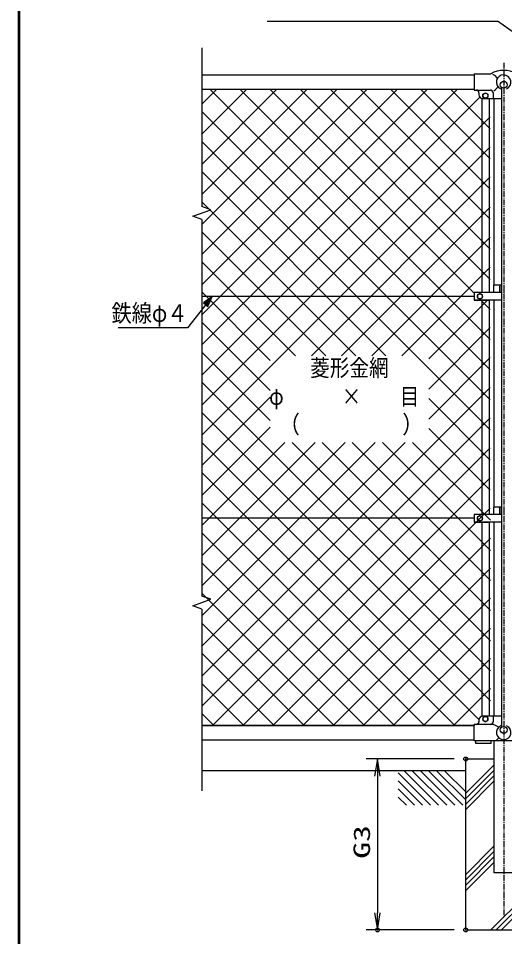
# Model space of a CAD drawing. Units: millimetres, scale not verified. Extents: x -4425 to 4425, y -3150 to 3150.
# Drawn here: x -4050 to -2771, y -814 to 1602 of the extents above; entities that cross this region are included whole.
import ezdxf
from ezdxf.enums import TextEntityAlignment as Align

# ---------------------------------------------------------------- set-up
doc = ezdxf.new("R2010")
doc.units = ezdxf.units.MM
doc.header["$LTSCALE"] = 20
doc.header["$PDMODE"] = 32
doc.header["$PDSIZE"] = 10
doc.linetypes.add('USER1', pattern=[1.125, 0.75, -0.125, 0.125, -0.125])
for name, color, linetype, lineweight in [('0-0_1', 7, 'Continuous', 25), ('0-1_CENTLN-L', 2, 'USER1', 25), ('0-2_0', 7, 'Continuous', 25), ('0-4_WAKU', 7, 'Continuous', 25), ('0-5_11', 4, 'Continuous', 25), ('0-6_13', 7, 'Continuous', 25), ('0-7_DEFPOINTS', 7, 'Continuous', 25)]:
    doc.layers.add(name, color=color, linetype=linetype, lineweight=lineweight)
doc.styles.add('ＭＳ ゴシック', font='')
doc.styles.get('ＭＳ ゴシック').set_extended_font_data('MS Gothic')

# ---------------------------------------------------------------- blocks, each defined once
blk = doc.blocks.new('C14')
at = {"layer": '0-5_11'}
blk.add_line((53047.8, 72755.4), (54875.5, 70927.7), dxfattribs=at)
blk = doc.blocks.new('C15')
at = {"layer": '0-5_11'}
blk.add_line((53472, 72755.4), (55299.8, 70927.7), dxfattribs=at)
blk = doc.blocks.new('C16')
at = {"layer": '0-5_11'}
blk.add_line((53896.3, 72755.4), (55724.1, 70927.7), dxfattribs=at)
blk = doc.blocks.new('C17')
at = {"layer": '0-5_11'}
blk.add_line((54320.6, 72755.4), (56148.3, 70927.7), dxfattribs=at)
blk = doc.blocks.new('C18')
at = {"layer": '0-5_11'}
blk.add_line((54744.8, 72755.4), (56298.1, 71202.2), dxfattribs=at)
blk = doc.blocks.new('C19')
at = {"layer": '0-5_11'}
blk.add_line((55169.1, 72755.4), (56298.1, 71626.5), dxfattribs=at)
blk = doc.blocks.new('C20')
at = {"layer": '0-0_1', "color": 4}
blk.add_lwpolyline([(35688.1, 87922.5), (35459.9, 88455.4), (35923.9, 88107.9)], close=True, dxfattribs=at)
for points in [[(35459.9, 88455.4), (36754.6, 86808.6), (40402.6, 86808.6)], [(35747, 87968.8), (35632.9, 88235.3), (35864.9, 88061.5)]]:
    blk.add_lwpolyline(points, dxfattribs=at)
blk = doc.blocks.new('DARROWS')
at = {"layer": '0-2_0', "color": 2}
blk.add_line((0, 0), (-19.982, 0), dxfattribs=at)
blk.add_lwpolyline([(-20, -3.333), (0, 0), (-20, 3.333)], dxfattribs=at)

msp = doc.modelspace()

# ---------------------------------------------------------------- linework, layer by layer
at = {"layer": '0-0_1', "color": 4}
for p, q in [((-3567.24, 1524.47), (-3567.24, 1107.19)), ((-3590.73, 1081.54), (-3543.75, 1098.64)), ((-3543.75, 1098.64), (-3567.24, 1107.19)), ((-3567.24, 1072.98), (-3590.73, 1081.54)), ((-3567.24, 1072.98), (-3567.24, 82.19)), ((-3590.73, 56.54), (-3543.75, 73.64)), ((-3543.75, 73.64), (-3567.24, 82.19)), ((-3567.24, 47.98), (-3590.73, 56.54)), ((-3567.24, 47.98), (-3567.24, -430.01)), ((-2873.07, -436.63), (-2798.07, -361.63)), ((-2873.07, -450.78), (-2798.07, -375.78)), ((-2873.07, -464.92), (-2798.07, -389.92)), ((-2873.07, -479.06), (-2798.07, -404.06)), ((-2873.07, -650.2), (-2798.87, -576)), ((-2873.07, -664.34), (-2798.87, -590.14)), ((-2873.07, -678.48), (-2798.87, -604.28)), ((-2873.07, -692.62), (-2798.87, -618.42)), ((-2807.07, -796.33), (-2673.07, -662.33)), ((-2792.93, -796.33), (-2673.07, -676.47)), ((-2778.79, -796.33), (-2673.07, -690.61))]:
    msp.add_line(p, q, dxfattribs=at)
at = {"layer": '0-0_1'}
for p, q in [((-3567.24, 1453.67), (-2851.06, 1453.67)), ((-3567.24, 1415.67), (-2851.06, 1415.67)), ((-3567.24, 1376.29), (-3527.87, 1415.67)), ((-3567.24, 1297.1), (-3448.67, 1415.67)), ((-3567.24, 1217.9), (-3369.48, 1415.67)), ((-3567.24, 1138.7), (-3290.28, 1415.67)), ((-3567.24, 1059.51), (-3211.08, 1415.67)), ((-3567.24, 980.31), (-3131.89, 1415.67)), ((-3567.24, 901.12), (-3052.69, 1415.67)), ((-3567.24, 821.92), (-2973.5, 1415.67)), ((-3567.24, 742.72), (-2894.3, 1415.67)), ((-2808.33, 677.54), (-3546.46, 1415.67)), ((-2808.35, 756.76), (-3467.26, 1415.67)), ((-2851.06, 878.66), (-3388.07, 1415.67)), ((-2808.4, 915.2), (-3308.87, 1415.67)), ((-2808.43, 994.42), (-3229.67, 1415.67)), ((-2808.45, 1073.64), (-3150.48, 1415.67)), ((-2808.48, 1152.86), (-3071.28, 1415.67)), ((-2808.51, 1232.09), (-2992.09, 1415.67)), ((-2808.53, 1311.31), (-2912.89, 1415.67)), ((-2838.07, 1406.17), (-2838.07, 1401.17)), ((-2801.07, 1406.17), (-2801.07, 1391.17)), ((-2778.07, -262.45), (-2778.07, 1419.78)), ((-3567.24, 663.53), (-2835.86, 1394.91)), ((-2828.07, 1391.17), (-2778.07, 1391.17)), ((-2828.07, 1391.17), (-2778.07, 1391.17)), ((-2798.87, 1391.17), (-2798.87, 900.28)), ((-2808.3, 598.32), (-3567.24, 1357.26)), ((-3567.24, 584.33), (-2808.54, 1343.03)), ((-2808.28, 519.09), (-3567.24, 1278.06)), ((-3567.24, 505.14), (-2808.52, 1263.86)), ((-3082.8, 714.42), (-3567.24, 1198.86)), ((-3278.76, 714.42), (-2808.49, 1184.69)), ((-3161.99, 714.42), (-3567.24, 1119.67)), ((-3199.57, 714.42), (-2808.46, 1105.52)), ((-3241.19, 714.42), (-3567.24, 1040.47)), ((-3120.37, 714.42), (-2808.44, 1026.35)), ((-3320.39, 714.42), (-3567.24, 961.28)), ((-3041.18, 714.42), (-2808.41, 947.18)), ((-3387.37, 702.2), (-3567.24, 882.08)), ((-2851.06, 870.67), (-3567.24, 870.67)), ((-2970.38, 706.02), (-2815.73, 860.67)), ((-2808.38, 835.98), (-2833.07, 860.67)), ((-2798.87, 860.67), (-2798.87, 316.28)), ((-3387.37, 623.01), (-3567.24, 802.88)), ((-2970.38, 626.82), (-2808.36, 788.84)), ((-3387.37, 543.81), (-3567.24, 723.69)), ((-2970.38, 547.62), (-2808.34, 709.67)), ((-2808.07, -114.68), (-3567.24, 644.49)), ((-3567.24, -128.43), (-2808.31, 630.5)), ((-3567.24, 425.94), (-3387.37, 605.82)), ((-2808.25, 439.87), (-2970.38, 602)), ((-2808.05, -193.9), (-3567.24, 565.3)), ((-3567.24, -207.63), (-2808.29, 551.33)), ((-3567.24, 346.74), (-3387.37, 526.62)), ((-2808.23, 360.65), (-2970.38, 522.81)), ((-3567.24, 267.55), (-3348.64, 486.15)), ((-3567.24, 188.35), (-3269.45, 486.15)), ((-3567.24, 109.16), (-3190.25, 486.15)), ((-3567.24, 29.96), (-3111.05, 486.15)), ((-3567.24, -49.23), (-3031.86, 486.15)), ((-2837.84, -243.3), (-3567.24, 486.1)), ((-2808.1, -35.46), (-3329.7, 486.15)), ((-2808.12, 43.77), (-3250.51, 486.15)), ((-2808.15, 122.99), (-3171.31, 486.15)), ((-2808.18, 202.21), (-3092.12, 486.15)), ((-2808.2, 281.43), (-3012.92, 486.15)), ((-3538.76, -258.34), (-2808.26, 472.16)), ((-2902, -258.33), (-3567.24, 406.9)), ((-3459.56, -258.34), (-2808.24, 392.99)), ((-2981.2, -258.33), (-3567.24, 327.71)), ((-3380.36, -258.34), (-2808.21, 313.82)), ((-2851.06, 286.67), (-3567.24, 286.67)), ((-2798.87, 276.67), (-2798.87, -233.84)), ((-3060.4, -258.34), (-3567.24, 248.51)), ((-3301.17, -258.34), (-2808.19, 234.65)), ((-3139.59, -258.34), (-3567.24, 169.32)), ((-3221.97, -258.34), (-2808.16, 155.48)), ((-3218.79, -258.34), (-3567.24, 90.12)), ((-3142.78, -258.34), (-2808.14, 76.3)), ((-3297.98, -258.34), (-3567.24, 10.92)), ((-3063.58, -258.34), (-2808.11, -2.87)), ((-3377.18, -258.34), (-3567.24, -68.27)), ((-2984.38, -258.33), (-2808.08, -82.04)), ((-3456.37, -258.34), (-3567.24, -147.47)), ((-2905.19, -258.33), (-2808.06, -161.21)), ((-3535.57, -258.34), (-3567.24, -226.66)), ((-2778.07, -233.84), (-2828.07, -233.84)), ((-2801.07, -233.84), (-2801.07, -248.84)), ((-3567.24, -258.33), (-2851.06, -258.33)), ((-2838.07, -243.84), (-2838.07, -248.84)), ((-3567.24, -296.33), (-2851.06, -296.33)), ((-2806.06, -305.83), (-2806.06, -298.83)), ((-2798.87, -298.83), (-2798.87, -646.33)), ((-2873.07, -346.33), (-2798.07, -346.33)), ((-2873.07, -796.33), (-2873.07, -346.33)), ((-2748.07, -646.33), (-2798.87, -646.33)), ((-2873.07, -796.33), (-2673.07, -796.33))]:
    msp.add_line(p, q, dxfattribs=at)
at = {"layer": '0-0_1', "color": 1}
for p, q in [((-2903.07, -346.33), (-3135.12, -346.33)), ((-2903.07, -796.33), (-3135.12, -796.33))]:
    msp.add_line(p, q, dxfattribs=at)
at = {"layer": '0-0_1', "color": 2}
msp.add_line((-3105.12, -391.33), (-3105.12, -751.33), dxfattribs=at)
at = {"layer": '0-0_1'}
for points in [[(-2821.07, 1406.17), (-2814.57, 1402.42), (-2814.57, 1394.92), (-2821.07, 1391.16), (-2827.57, 1394.92), (-2827.57, 1402.42)], [(-2821.07, -248.84), (-2814.57, -245.08), (-2814.57, -237.58), (-2821.07, -233.83), (-2827.57, -237.58), (-2827.57, -245.08)]]:
    msp.add_lwpolyline(points, close=True, dxfattribs=at)
msp.add_lwpolyline([(-2806.06, -305.83), (-2846.06, -305.83), (-2846.06, -298.83)], dxfattribs=at)
for centre, radius in [((-2773.07, 1427.27), 9), ((-2773.07, 1427.27), 9), ((-2821.07, 1398.67), 6.5), ((-2821.07, -241.33), 6.5), ((-2773.07, -269.93), 9), ((-2773.07, -269.94), 9)]:
    msp.add_circle(centre, radius, dxfattribs=at)
for centre, radius, start, end in [((-2809.84, 1432.41), 23.62, 29.45065, 69.28887), ((-2773.05, 1434.13), 19, 292.92938, 245.65717), ((-2845.07, 1406.17), 7, 0, 90), ((-2828.07, 1401.17), 10, 180, 270), ((-2808.07, 1406.17), 7, 0, 90), ((-2809.84, 1432.41), 23.62, 297.41006, 335.92068), ((-2780.05, 1418.66), 2, 245.55466, 10.65671), ((-2828.07, -243.84), 10, 90, 180), ((-2845.07, -248.84), 7, 270, 0), ((-2808.07, -248.84), 7, 270, 0), ((-2803.22, -277.93), 21.8, 41.05253, 81.03282), ((-2773.09, -276.8), 19, 112.92847, 65.65711), ((-2780.09, -261.32), 2, 349.34329, 96.63318), ((-2803.22, -277.93), 21.8, 286.57132, 323.26834)]:
    msp.add_arc(centre, radius, start, end, dxfattribs=at)
at = {"layer": '0-1_CENTLN-L'}
msp.add_line((-2773.07, 1485.23), (-2773.07, -762.33), dxfattribs=at)
at = {"layer": '0-2_0', "color": 2}
for p in [(-3395.38, 1594.66), (-2600.94, 1460.63)]:
    msp.add_line(p, (-2789.2, 1594.66), dxfattribs=at)
at = {"layer": '0-4_WAKU'}
msp.add_line((-4047.88, -2922.76), (-4047.88, 2923.24), dxfattribs=at)
msp.add_lwpolyline([(-4049.88, 2925.24), (4200.12, 2925.24), (4200.12, -2924.76), (-4049.88, -2924.76)], close=True, dxfattribs=at)
msp.add_lwpolyline([(-4045.88, -2920.76), (-4045.88, 2921.24), (4196.12, 2921.24)], dxfattribs=at)
at = {"layer": '0-5_11', "color": 7}
msp.add_line((-3567.24, -376.33), (-2873.07, -376.33), dxfattribs=at)
at = {"layer": '0-5_11'}
for p, q in [((-3050.26, -382.87), (-2965.41, -467.72)), ((-3050.26, -404.08), (-2986.62, -467.72)), ((-3050.26, -425.3), (-3007.83, -467.72)), ((-3050.26, -446.51), (-3029.05, -467.72))]:
    msp.add_line(p, q, dxfattribs=at)
at = {"layer": '0-6_13'}
for p, q in [((-2851.06, 1456.17), (-2807.06, 1456.17)), ((-2851.06, 1456.17), (-2851.06, 1413.17)), ((-2851.06, 1413.17), (-2808.07, 1413.17)), ((-2830.56, 1391.17), (-2830.56, 880.67)), ((-2811.56, 1391.17), (-2811.56, 880.67)), ((-2800.04, 900.28), (-2800.04, 880.67)), ((-2778.07, 900.28), (-2800.04, 900.28)), ((-2782.88, 900.28), (-2782.88, 880.67)), ((-2782.88, 883.12), (-2782.88, 897.83)), ((-2773.07, 900.28), (-2773.07, 880.67)), ((-2851.06, 880.67), (-2851.06, 860.67)), ((-2778.07, 880.67), (-2851.06, 880.67)), ((-2778.07, 880.67), (-2800.04, 880.67)), ((-2778.07, 860.67), (-2851.06, 860.67)), ((-2830.56, 860.67), (-2830.56, 296.67)), ((-2811.56, 860.67), (-2811.56, 296.67)), ((-2800.04, 316.28), (-2800.04, 296.67)), ((-2778.07, 316.28), (-2800.04, 316.28)), ((-2782.88, 316.28), (-2782.88, 296.67)), ((-2773.07, 316.28), (-2773.07, 296.67)), ((-2851.06, 296.67), (-2851.06, 276.67)), ((-2778.07, 296.67), (-2851.06, 296.67)), ((-2835.56, 294.17), (-2842.06, 290.42)), ((-2842.06, 290.42), (-2842.06, 282.91)), ((-2829.06, 290.42), (-2835.56, 294.17)), ((-2829.06, 282.91), (-2829.06, 290.42)), ((-2778.07, 296.67), (-2800.04, 296.67)), ((-2782.88, 299.12), (-2782.88, 313.83)), ((-2778.07, 276.67), (-2851.06, 276.67)), ((-2842.06, 282.91), (-2835.56, 279.16)), ((-2835.56, 279.16), (-2829.06, 282.91)), ((-2830.56, 276.67), (-2830.56, -233.84)), ((-2811.56, 276.67), (-2811.56, -233.84)), ((-2798.87, -255.83), (-2851.06, -255.83))]:
    msp.add_line(p, q, dxfattribs=at)
msp.add_lwpolyline([(-2835.56, 878.17), (-2842.06, 874.42), (-2842.06, 866.91), (-2835.56, 863.16), (-2829.06, 866.91), (-2829.06, 874.42)], close=True, dxfattribs=at)
msp.add_lwpolyline([(-2732.43, -298.83), (-2851.06, -298.83), (-2851.06, -255.83)], dxfattribs=at)
for centre in [(-2835.56, 870.67), (-2835.56, 286.67)]:
    msp.add_circle(centre, 6.5, dxfattribs=at)
msp.add_arc((-2773.07, 1396.45), 68.72, 60.347, 119.65305, dxfattribs=at)
at = {"layer": '0-7_DEFPOINTS'}
for p, q in [((-2838.07, 1403.67), (-2838.07, 1401.17)), ((-2830.56, 1391.17), (-2808.56, 1391.17))]:
    msp.add_line(p, q, dxfattribs=at)
for points in [[(-3567.24, 1415.67), (-2851.06, 1415.67), (-2851.06, 1413.17), (-2845.07, 1413.17)], [(-2808.56, 880.67), (-2851.06, 880.67), (-2851.06, 860.67), (-2811.56, 860.67), (-2811.56, 296.67), (-2851.06, 296.67), (-2851.06, 276.67), (-2811.56, 276.67), (-2811.56, -233.84), (-2830.56, -233.84), (-2835.14, -236.76), (-2838.07, -243.84), (-2838.07, -248.84), (-2838.94, -251.54), (-2840.76, -254.03), (-2843.62, -255.36), (-2845.03, -255.83), (-2851.06, -255.83), (-2851.06, -258.33), (-3567.24, -258.33)]]:
    msp.add_lwpolyline(points, dxfattribs=at)
for p in [(-2873.07, -346.33), (-3105.12, -796.33), (-2873.07, -796.33)]:
    msp.add_point(p, dxfattribs=at)

# ---------------------------------------------------------------- block references
at = {"layer": '0-0_1', "xscale": 2.25, "yscale": 2.25}
for p, rotation in [((-3105.12, -346.33), 90), ((-3105.12, -796.33), 270)]:
    msp.add_blockref('DARROWS', p, dxfattribs=dict(at, rotation=rotation))
at = {"layer": '0-2_0', "yscale": 0.05}
for name, p, xscale in [('C20', (-1767.03, -3552.23), -0.05), ('C14', (-5687.97, -4014.11), 0.05), ('C15', (-5687.97, -4014.11), 0.05), ('C16', (-5687.97, -4014.11), 0.05), ('C17', (-5687.97, -4014.11), 0.05), ('C18', (-5687.97, -4014.11), 0.05), ('C19', (-5687.97, -4014.11), 0.05)]:
    msp.add_blockref(name, p, dxfattribs=dict(at, xscale=xscale))

# ---------------------------------------------------------------- texts
at = {"layer": '0-0_1', "color": 4, "style": 'ＭＳ ゴシック', "width": 0.85}
for s, height, p in [('鉄線φ４', 45.92, (-3804.92, 789.74)), ('菱形金網', 44.57, (-3282.29, 646.97)), ('φ\u3000\u3000\u3000×\u3000\u3000目', 43.92, (-3390.29, 572.1)), ('（\u3000\u3000\u3000\u3000\u3000）', 46.52, (-3363.29, 496.59))]:
    msp.add_text(s, height=height, dxfattribs=at).set_placement(p, align=Align.BOTTOM_LEFT)
at = {"layer": '0-0_1', "color": 3, "style": 'ＭＳ ゴシック', "width": 1.5}
msp.add_text('G3', height=43.3, rotation=90, dxfattribs=at).set_placement((-3111.79, -608.83), align=Align.BOTTOM_LEFT)

doc.saveas('drawing.dxf')
